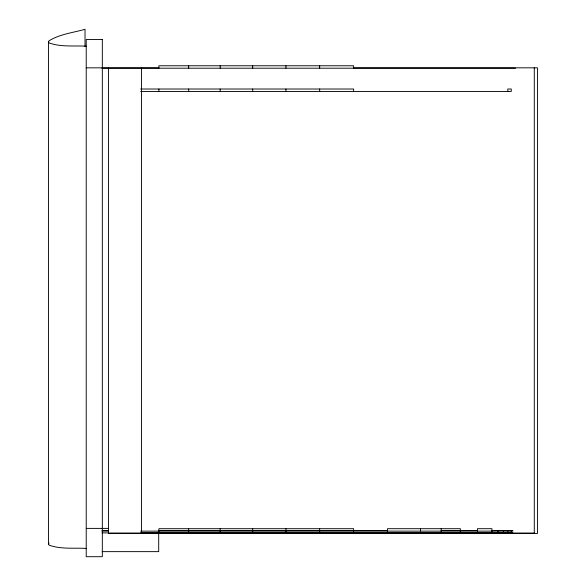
<?xml version="1.0" encoding="UTF-8"?>
<svg xmlns="http://www.w3.org/2000/svg" width="586" height="586" viewBox="0 0 586 586"><rect width="100%" height="100%" fill="white"/><g stroke="black" fill="none" stroke-linecap="round" stroke-linejoin="round"><path stroke-width="0.88" d="M86.223 548.408C73.953 547.72 60.915 549.434 49.18 545.178L48.521 544.189L48.521 41.965L49.026 40.844C59.765 34.091 73.001 32.735 85.021 29.3L85.021 46.682M48.521 544.189L49.026 543.061M86.223 67.837L158.894 67.837M353.343 67.829L537.479 67.829L537.479 533.48L108.432 533.48L108.432 67.829M101.927 68.203L515.541 68.203M140.669 89.013L353.607 89.013L353.607 91.445M140.669 91.445L511.278 91.445L511.278 89.013L507.806 89.013L507.806 91.445M86.223 528.389L108.432 528.389M102.045 530.455L108.271 530.455M158.894 530.455L387.471 530.455M441.207 530.455L477.436 530.455M491.94 530.455L512.875 530.455M102.045 531.128L108.271 531.128M140.669 531.128L512.875 531.128M102.045 532.886L108.461 532.886M140.669 532.886L512.875 532.886M108.432 533.026L534.285 533.026M102.154 551.638L158.696 551.638L158.696 532.886M86.223 46.184C73.953 45.503 60.915 47.21 49.18 42.954L48.521 41.965M534.285 67.829L534.285 533.48M511.278 530.455L511.278 532.886M507.806 530.455L507.806 532.886M503.389 530.455L503.389 532.886M498.078 530.455L498.078 532.886M491.94 532.886L491.94 528.697L477.436 528.697L477.436 532.886M460.354 532.886L460.354 528.697L387.471 528.697L387.471 532.886M441.207 528.697L441.207 532.886M420.47 528.697L420.47 531.128M353.607 68.203L353.607 65.771L158.894 65.771L158.894 68.203M353.607 532.886L353.607 528.697L158.894 528.697L158.894 532.886M319.67 65.771L319.67 68.203M319.67 89.013L319.67 91.445M319.67 528.697L319.67 532.886M285.946 65.771L285.946 68.203M285.946 89.013L285.946 91.445M285.946 528.697L285.946 532.886M252.691 65.771L252.691 68.203M252.691 89.013L252.691 91.445M252.691 528.697L252.691 532.886M220.175 65.771L220.175 68.203M220.175 89.013L220.175 91.445M220.175 528.697L220.175 532.886M188.677 65.771L188.677 68.203M188.677 89.013L188.677 91.445M188.677 528.697L188.677 532.886M158.894 89.013L158.894 91.445M141.504 67.829L141.504 533.48M102.323 39.526L86.223 39.526L86.223 556.7L102.323 556.7L102.323 39.526"/></g></svg>
